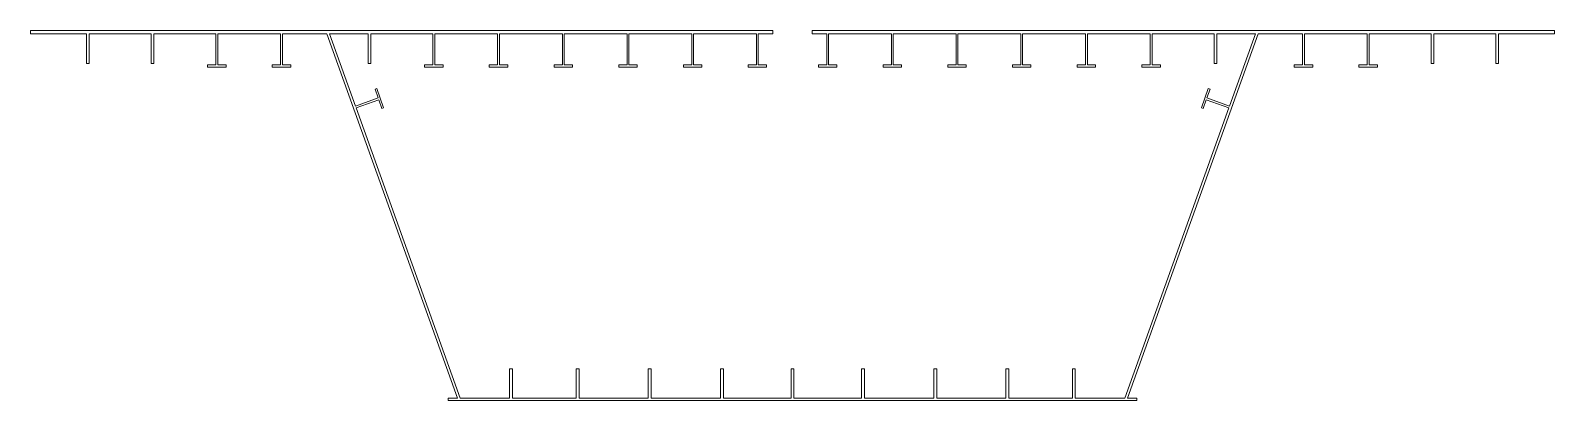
# Model space of a CAD drawing. Header units: millimetres. Extents: x -4127 to 4118, y -1035 to 965.
import ezdxf

# ---------------------------------------------------------------- set-up
doc = ezdxf.new("R2010")
doc.units = ezdxf.units.MM
doc.layers.add('钢构件', color=3, linetype='Continuous', lineweight=15)

msp = doc.modelspace()

# ---------------------------------------------------------------- linework, layer by layer
at = {"layer": '钢构件'}
msp.add_lwpolyline([(-2253.5, 650.6), (-2262.9, 647.3), (-2246, 600.2), (-2368.4, 556.3), (-2508.5, 946.9), (-2299.4, 946.9), (-2299.4, 786.9), (-2285.4, 786.9), (-2285.4, 946.9), (-1949.4, 946.9), (-1949.4, 778.9), (-1994.4, 778.9), (-1994.4, 766.9), (-1894.4, 766.9), (-1894.4, 778.9), (-1939.4, 778.9), (-1939.4, 946.9), (-1599.4, 946.9), (-1599.4, 778.9), (-1644.4, 778.9), (-1644.4, 766.9), (-1544.4, 766.9), (-1544.4, 778.9), (-1589.4, 778.9), (-1589.4, 946.9), (-1249.4, 946.9), (-1249.4, 778.9), (-1294.4, 778.9), (-1294.4, 766.9), (-1194.4, 766.9), (-1194.4, 778.9), (-1239.4, 778.9), (-1239.4, 946.9), (-899.4, 946.9), (-899.4, 778.9), (-944.4, 778.9), (-944.4, 766.9), (-844.4, 766.9), (-844.4, 778.9), (-889.4, 778.9), (-889.4, 946.9), (-549.4, 946.9), (-549.4, 778.9), (-594.4, 778.9), (-594.4, 766.9), (-494.4, 766.9), (-494.4, 778.9), (-539.4, 778.9), (-539.4, 946.9), (-199.4, 946.9), (-199.4, 778.9), (-244.4, 778.9), (-244.4, 766.9), (-144.4, 766.9), (-144.4, 778.9), (-189.4, 778.9), (-189.4, 946.9), (-111.6, 946.9), (-111.6, 964.9), (-2523.4, 964.9), (-4126.6, 964.9), (-4126.6, 946.9), (-3823.4, 946.9), (-3823.4, 786.9), (-3809.4, 786.9), (-3809.4, 946.9), (-3473.4, 946.9), (-3473.4, 786.9), (-3459.4, 786.9), (-3459.4, 946.9), (-3123.4, 946.9), (-3123.4, 778.9), (-3168.4, 778.9), (-3168.4, 766.9), (-3068.4, 766.9), (-3068.4, 778.9), (-3113.4, 778.9), (-3113.4, 946.9), (-2773.4, 946.9), (-2773.4, 778.9), (-2818.4, 778.9), (-2818.4, 766.9), (-2718.4, 766.9), (-2718.4, 778.9), (-2763.4, 778.9), (-2763.4, 946.9), (-2523.4, 946.9), (-1816.9, -1023.1), (-1866.9, -1023.1), (-1866.9, -1035.1), (-62.9, -1035.1), (-4.4, -1035.1), (54.1, -1035.1), (1858.1, -1035.1), (1858.1, -1023.1), (1808.1, -1023.1), (2514.6, 946.9), (2754.6, 946.9), (2754.6, 778.9), (2709.6, 778.9), (2709.6, 766.9), (2809.6, 766.9), (2809.6, 778.9), (2764.6, 778.9), (2764.6, 946.9), (3104.6, 946.9), (3104.6, 778.9), (3059.6, 778.9), (3059.6, 766.9), (3159.6, 766.9), (3159.6, 778.9), (3114.6, 778.9), (3114.6, 946.9), (3450.6, 946.9), (3450.6, 786.9), (3464.6, 786.9), (3464.6, 946.9), (3800.6, 946.9), (3800.6, 786.9), (3814.6, 786.9), (3814.6, 946.9), (4117.9, 946.9), (4117.9, 964.9), (2514.6, 964.9), (102.8, 964.9), (102.8, 946.9), (180.6, 946.9), (180.6, 778.9), (135.6, 778.9), (135.6, 766.9), (235.6, 766.9), (235.6, 778.9), (190.6, 778.9), (190.6, 946.9), (530.6, 946.9), (530.6, 778.9), (485.6, 778.9), (485.6, 766.9), (585.6, 766.9), (585.6, 778.9), (540.6, 778.9), (540.6, 946.9), (880.6, 946.9), (880.6, 778.9), (835.6, 778.9), (835.6, 766.9), (935.6, 766.9), (935.6, 778.9), (890.6, 778.9), (890.6, 946.9), (1230.6, 946.9), (1230.6, 778.9), (1185.6, 778.9), (1185.6, 766.9), (1285.6, 766.9), (1285.6, 778.9), (1240.6, 778.9), (1240.6, 946.9), (1580.6, 946.9), (1580.6, 778.9), (1535.6, 778.9), (1535.6, 766.9), (1635.6, 766.9), (1635.6, 778.9), (1590.6, 778.9), (1590.6, 946.9), (1930.6, 946.9), (1930.6, 778.9), (1885.6, 778.9), (1885.6, 766.9), (1985.6, 766.9), (1985.6, 778.9), (1940.6, 778.9), (1940.6, 946.9), (2276.6, 946.9), (2276.6, 786.9), (2290.6, 786.9), (2290.6, 946.9), (2499.8, 946.9), (2359.7, 556.3), (2237.3, 600.2), (2254.2, 647.3), (2244.8, 650.6), (2207.7, 547.1), (2217.1, 543.7), (2233.9, 590.8), (2356.3, 546.9), (1793.3, -1023.1), (1525.6, -1023.1), (1525.6, -863.1), (1509.6, -863.1), (1509.6, -1023.1), (1165.6, -1023.1), (1165.6, -863.1), (1149.6, -863.1), (1149.6, -1023.1), (775.6, -1023.1), (775.6, -863.1), (759.6, -863.1), (759.6, -1023.1), (385.6, -1023.1), (385.6, -863.1), (369.6, -863.1), (369.6, -1023.1), (3.6, -1023.1), (3.6, -863.1), (-4.4, -863.1), (-12.4, -863.1), (-12.4, -1023.1), (-378.4, -1023.1), (-378.4, -863.1), (-394.4, -863.1), (-394.4, -1023.1), (-768.4, -1023.1), (-768.4, -863.1), (-784.4, -863.1), (-784.4, -1023.1), (-1158.4, -1023.1), (-1158.4, -863.1), (-1174.4, -863.1), (-1174.4, -1023.1), (-1518.4, -1023.1), (-1518.4, -863.1), (-1534.4, -863.1), (-1534.4, -1023.1), (-1802, -1023.1), (-2365, 546.9), (-2242.7, 590.8), (-2225.8, 543.7), (-2216.4, 547.1)], close=True, dxfattribs=at)

doc.saveas('drawing.dxf')
